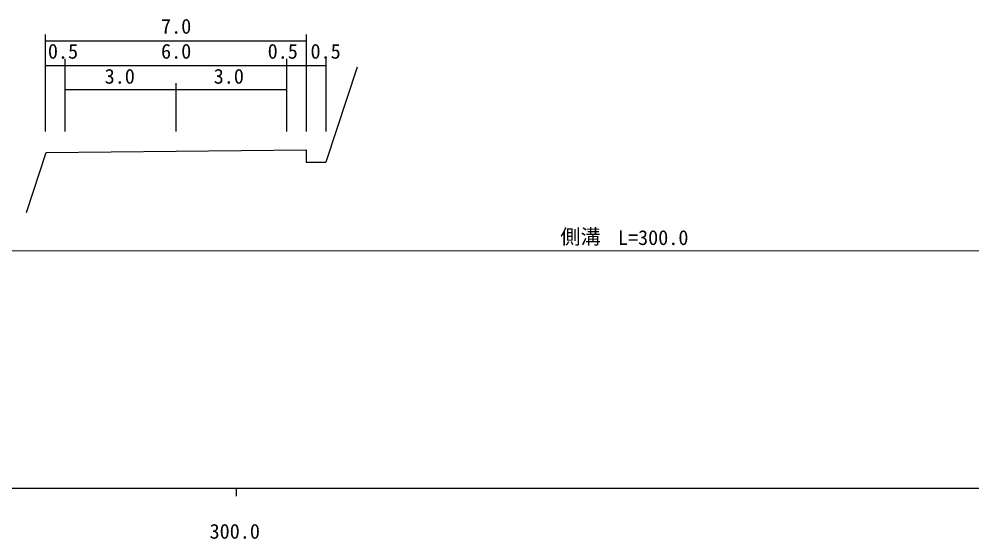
# Model space of a CAD drawing. Units: millimetres, scale not verified. Extents: x 40000 to 680000, y 20000 to 380000.
# Drawn here: x 341150 to 459080, y 198715 to 263083 of the extents above; entities that cross this region are included whole.
import ezdxf
from ezdxf.enums import TextEntityAlignment as Align

# ---------------------------------------------------------------- set-up
doc = ezdxf.new("R2010")
doc.units = ezdxf.units.MM
doc.header["$LTSCALE"] = 1000
for name, color, linetype, lineweight in [('M-BGD', 7, 'Continuous', 25), ('M-STR-HTXT', 7, 'Continuous', 13), ('M-TTL-BAND', 7, 'Continuous', 25)]:
    doc.layers.add(name, color=color, linetype=linetype, lineweight=lineweight)
doc.styles.add('ＭＳ ゴシック', font='')
doc.styles.get('ＭＳ ゴシック').set_extended_font_data('MS Gothic')

msp = doc.modelspace()

# ---------------------------------------------------------------- linework, layer by layer
at = {"layer": 'M-BGD'}
for p, q in [((344394, 261183), (344394, 249168)), ((376685, 261183), (376685, 249168)), ((344394, 260366), (376685, 260366)), ((344394, 257339), (346844, 257339)), ((346844, 249168), (346844, 258156)), ((346844, 257339), (374234, 257339)), ((374234, 258156), (374234, 249168)), ((374234, 257339), (376685, 257339)), ((376685, 257339), (379135, 257339)), ((379135, 258158), (379135, 249168)), ((383011, 257116), (379135, 245375)), ((360539, 255128), (360539, 249170)), ((346844, 254360), (360539, 254360)), ((360539, 254360), (374234, 254360)), ((342064, 239135), (344513, 246560)), ((344513, 246560), (376685, 246906)), ((376685, 246906), (376685, 245375)), ((376685, 245375), (379135, 245375))]:
    msp.add_line(p, q, dxfattribs=at)
at = {"layer": 'M-STR-HTXT'}
for p, q in [((275459, 234398), (376200, 234398)), ((376200, 234398), (551252, 234398))]:
    msp.add_line(p, q, dxfattribs=at)
at = {"layer": 'M-TTL-BAND'}
for p, q in [((40000, 205000), (579000, 205000)), ((368000, 205000), (368000, 204000))]:
    msp.add_line(p, q, dxfattribs=at)

# ---------------------------------------------------------------- texts
at = {"layer": 'M-BGD', "style": 'ＭＳ ゴシック'}
for s, p in [('7.0', (358722, 260723)), ('0.5', (344719, 257628)), ('6.0', (358722, 257628)), ('0.5', (371918, 257628)), ('0.5', (377221, 257628)), ('3.0', (351743, 254532)), ('3.0', (365239, 254532))]:
    msp.add_text(s, height=1833, dxfattribs=at).set_placement(p, align=Align.BOTTOM_LEFT)
at = {"layer": 'M-STR-HTXT', "style": 'ＭＳ ゴシック'}
for s, p in [('側溝', (408136, 234678)), ('L=300.0', (415264, 234559))]:
    msp.add_text(s, height=1833, dxfattribs=at).set_placement(p, align=Align.BOTTOM_LEFT)
at = {"layer": 'M-TTL-BAND', "style": 'ＭＳ ゴシック'}
msp.add_text('300.0', height=1833, dxfattribs=at).set_placement((367844, 198195), align=Align.BOTTOM_CENTER)

doc.saveas('drawing.dxf')
